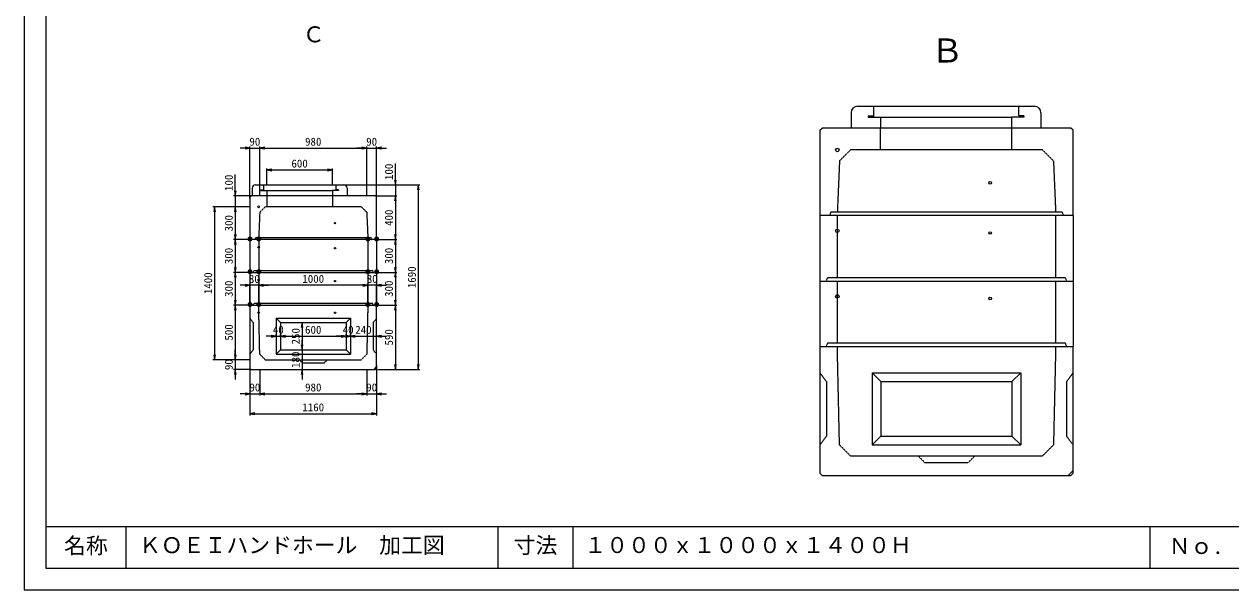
# Model space of a CAD drawing. Units: millimetres, scale not verified. Extents: x -420 to 421, y -297 to 297.
# Drawn here: x -420 to 132, y -297 to -38 of the extents above; entities that cross this region are included whole.
import ezdxf
from ezdxf.enums import TextEntityAlignment as Align

# ---------------------------------------------------------------- set-up
doc = ezdxf.new("R2010")
doc.units = ezdxf.units.MM
doc.linetypes.add('USER2', pattern=[4.7625, 3.175, -1.5875])
doc.layers.add('0-0', color=7, linetype='Continuous')
for name, color, linetype, lineweight in [('0-1_0', 9, 'Continuous', 25), ('0-2_dims', 7, 'Continuous', 18), ('0-3_pen1実線', 4, 'Continuous', 13), ('0-4_pen2実線', 3, 'Continuous', 13), ('0-5_pen3実線', 7, 'Continuous', 25), ('0-6_pen4実線', 7, 'Continuous', 25), ('0-7_pen2破線', 3, 'USER2', 25), ('0-9_draw', 7, 'Continuous', 13), ('0-A_鉄筋１', 7, 'Continuous', 13)]:
    doc.layers.add(name, color=color, linetype=linetype, lineweight=lineweight)
doc.styles.add('ＭＳ ゴシック', font='')
doc.styles.get('ＭＳ ゴシック').set_extended_font_data('MS Gothic')

# ---------------------------------------------------------------- blocks, each defined once
blk = doc.blocks.new('部分図 1')
at = {"layer": '0-1_0'}
blk.add_lwpolyline([(0, 0), (16824, 0), (16824, 11878), (0, 11878)], close=True, dxfattribs=at)
at = {"layer": '0-2_dims'}
for p, q in [((3400.5, 3706.8), (3400.5, 3901.8)), ((1933.5, 3606.8), (1933.5, 3801.8)), ((2223.5, 3707.3), (2223.5, 3858.8)), ((2223.5, 3843.8), (2823.5, 3843.8)), ((2823.5, 3707.3), (2823.5, 3858.8)), ((2929, 3706.8), (3415.5, 3706.8)), ((2959, 3706.8), (3625.5, 3706.8)), ((3400.5, 3706.8), (3400.5, 3606.8)), ((3610.5, 3706.8), (3610.5, 2016.8)), ((2088, 3606.8), (1918.5, 3606.8)), ((1933.5, 3606.8), (1933.5, 3506.8)), ((3219, 3606.8), (3415.5, 3606.8)), ((3219, 3606.8), (3415.5, 3606.8)), ((3400.5, 3606.8), (3400.5, 3516.8)), ((3400.5, 3606.8), (3400.5, 3206.8)), ((2067.5, 3506.8), (1729.5, 3506.8)), ((1744.5, 3506.8), (1744.5, 2106.8)), ((2068, 3506.8), (1918.5, 3506.8)), ((2068, 3506.8), (1918.5, 3506.8)), ((1933.5, 3506.8), (1933.5, 3416.8)), ((1933.5, 3506.8), (1933.5, 3206.8)), ((2068, 3206.8), (1918.5, 3206.8)), ((2068, 3206.8), (1918.5, 3206.8)), ((1933.5, 3206.8), (1933.5, 2906.8)), ((3229, 3206.8), (3415.5, 3206.8)), ((3229, 3206.8), (3415.5, 3206.8)), ((3400.5, 3206.8), (3400.5, 2906.8)), ((2068, 2906.8), (1918.5, 2906.8)), ((2068, 2906.8), (1918.5, 2906.8)), ((1933.5, 2906.8), (1933.5, 2606.8)), ((3229, 2906.8), (3415.5, 2906.8)), ((3229, 2906.8), (3415.5, 2906.8)), ((3400.5, 2906.8), (3400.5, 2606.8)), ((2068.4, 2788), (1978.4, 2788)), ((2068.4, 2605.72), (2068.4, 2803)), ((2148.4, 2788), (2068.4, 2788)), ((2148.4, 2607.5), (2148.4, 2803)), ((2148.4, 2607.5), (2148.4, 2803)), ((3148.4, 2788), (2148.4, 2788)), ((2148.4, 2788), (2238.4, 2788)), ((3148.4, 2788), (3058.4, 2788)), ((3148.4, 2607.5), (3148.4, 2803)), ((3148.4, 2607.5), (3148.4, 2803)), ((3228.4, 2788), (3148.4, 2788)), ((3228.4, 2607.5), (3228.4, 2803)), ((3228.4, 2788), (3318.4, 2788)), ((2068, 2606.8), (1918.5, 2606.8)), ((2068, 2606.8), (1918.5, 2606.8)), ((1933.5, 2606.8), (1933.5, 2106.8)), ((3229, 2606.8), (3415.5, 2606.8)), ((3229.5, 2606.8), (3415.5, 2606.8)), ((3400.5, 2606.8), (3400.5, 2016.8)), ((2518.9, 2447), (2561.4, 2447)), ((2546.4, 2447), (2546.4, 2197)), ((2308.4, 2322), (2218.4, 2322)), ((2308.4, 2322), (2308.4, 2337)), ((2308.4, 2322), (2348.4, 2322)), ((2348.4, 2322), (2348.4, 2337)), ((2348.4, 2322), (2348.4, 2337)), ((2348.4, 2322), (2438.4, 2322)), ((2348.4, 2322), (2948.4, 2322)), ((2948.4, 2322), (2858.4, 2322)), ((2988.4, 2322), (2898.4, 2322)), ((2948.4, 2322), (2948.4, 2337)), ((2948.4, 2322), (2948.4, 2337)), ((2948.4, 2322), (2988.4, 2322)), ((2988.4, 2322), (2988.4, 2337)), ((2988.4, 2322), (2988.4, 2337)), ((2988.4, 2322), (3078.4, 2322)), ((2988.4, 2322), (3228.4, 2322)), ((3228.4, 2322), (3228.4, 2337)), ((3228.4, 2322), (3318.4, 2322)), ((2546.4, 2197), (2546.4, 2287)), ((2068, 2106.8), (1729.5, 2106.8)), ((2068, 2106.8), (1918.5, 2106.8)), ((2068, 2106.8), (1918.5, 2106.8)), ((1933.5, 2106.8), (1933.5, 2196.8)), ((1933.5, 2106.8), (1933.5, 2016.8)), ((2546.4, 2197), (2561.4, 2197)), ((2546.4, 2197), (2561.4, 2197)), ((2546.4, 2197), (2546.4, 2017)), ((2078, 2016.8), (1918.5, 2016.8)), ((1933.5, 2016.8), (1933.5, 1926.8)), ((2068.4, 2046.3), (2068.4, 1779)), ((2158.7, 2010.3), (2158.7, 1779)), ((2158.7, 2009.8), (2158.7, 1779)), ((2546.4, 2017), (2561.4, 2017)), ((2546.4, 2017), (2546.4, 1927)), ((3138.9, 2016.5), (3138.9, 1779)), ((3138.9, 2016.5), (3138.9, 1779)), ((3228.4, 2055.9), (3228.4, 1779)), ((3239, 2016.8), (3415.5, 2016.8)), ((3239.5, 2016.8), (3625.5, 2016.8)), ((2068.4, 1953.5), (2068.4, 1597)), ((3228.4, 1953.5), (3228.4, 1597)), ((2068.4, 1794), (1978.4, 1794)), ((2068.4, 1794), (2158.7, 1794)), ((2158.7, 1794), (2248.7, 1794)), ((2158.7, 1794), (3138.9, 1794)), ((3138.9, 1794), (3048.9, 1794)), ((3138.9, 1794), (3228.4, 1794)), ((3228.4, 1794), (3318.4, 1794)), ((2068.4, 1612), (3228.4, 1612))]:
    blk.add_line(p, q, dxfattribs=at)
for points in [[(2268.5, 3851.3), (2223.5, 3843.8), (2268.5, 3836.3)], [(2778.5, 3836.3), (2823.5, 3843.8), (2778.5, 3851.3)], [(1926, 3651.8), (1933.5, 3606.8), (1941, 3651.8)], [(3393, 3751.8), (3400.5, 3706.8), (3408, 3751.8)], [(3618, 3661.8), (3610.5, 3706.8), (3603, 3661.8)], [(3408, 3561.8), (3400.5, 3606.8), (3393, 3561.8)], [(3408, 3561.8), (3400.5, 3606.8), (3393, 3561.8)], [(1752, 3461.8), (1744.5, 3506.8), (1737, 3461.8)], [(1941, 3461.8), (1933.5, 3506.8), (1926, 3461.8)], [(1941, 3461.8), (1933.5, 3506.8), (1926, 3461.8)], [(1926, 3251.8), (1933.5, 3206.8), (1941, 3251.8)], [(1941, 3161.8), (1933.5, 3206.8), (1926, 3161.8)], [(3393, 3251.8), (3400.5, 3206.8), (3408, 3251.8)], [(3408, 3161.8), (3400.5, 3206.8), (3393, 3161.8)], [(1926, 2951.8), (1933.5, 2906.8), (1941, 2951.8)], [(1941, 2861.8), (1933.5, 2906.8), (1926, 2861.8)], [(3393, 2951.8), (3400.5, 2906.8), (3408, 2951.8)], [(3408, 2861.8), (3400.5, 2906.8), (3393, 2861.8)], [(2023.4, 2780.5), (2068.4, 2788), (2023.4, 2795.5)], [(2193.4, 2795.5), (2148.4, 2788), (2193.4, 2780.5)], [(2193.4, 2795.5), (2148.4, 2788), (2193.4, 2780.5)], [(3103.4, 2780.5), (3148.4, 2788), (3103.4, 2795.5)], [(3103.4, 2780.5), (3148.4, 2788), (3103.4, 2795.5)], [(3273.4, 2795.5), (3228.4, 2788), (3273.4, 2780.5)], [(1926, 2651.8), (1933.5, 2606.8), (1941, 2651.8)], [(1941, 2561.8), (1933.5, 2606.8), (1926, 2561.8)], [(3393, 2651.8), (3400.5, 2606.8), (3408, 2651.8)], [(3408, 2561.8), (3400.5, 2606.8), (3393, 2561.8)], [(2553.9, 2402), (2546.4, 2447), (2538.9, 2402)], [(2263.4, 2314.5), (2308.4, 2322), (2263.4, 2329.5)], [(2393.4, 2329.5), (2348.4, 2322), (2393.4, 2314.5)], [(2393.4, 2329.5), (2348.4, 2322), (2393.4, 2314.5)], [(2903.4, 2314.5), (2948.4, 2322), (2903.4, 2329.5)], [(2903.4, 2314.5), (2948.4, 2322), (2903.4, 2329.5)], [(2943.4, 2314.5), (2988.4, 2322), (2943.4, 2329.5)], [(3033.4, 2329.5), (2988.4, 2322), (3033.4, 2314.5)], [(3273.4, 2329.5), (3228.4, 2322), (3273.4, 2314.5)], [(2538.9, 2242), (2546.4, 2197), (2553.9, 2242)], [(2538.9, 2242), (2546.4, 2197), (2553.9, 2242)], [(1737, 2151.8), (1744.5, 2106.8), (1752, 2151.8)], [(1926, 2151.8), (1933.5, 2106.8), (1941, 2151.8)], [(1926, 2151.8), (1933.5, 2106.8), (1941, 2151.8)], [(1941, 1971.8), (1933.5, 2016.8), (1926, 1971.8)], [(2553.9, 1972), (2546.4, 2017), (2538.9, 1972)], [(3393, 2061.8), (3400.5, 2016.8), (3408, 2061.8)], [(3603, 2061.8), (3610.5, 2016.8), (3618, 2061.8)], [(2023.4, 1786.5), (2068.4, 1794), (2023.4, 1801.5)], [(2203.7, 1801.5), (2158.7, 1794), (2203.7, 1786.5)], [(2203.7, 1801.5), (2158.7, 1794), (2203.7, 1786.5)], [(3093.9, 1786.5), (3138.9, 1794), (3093.9, 1801.5)], [(3093.9, 1786.5), (3138.9, 1794), (3093.9, 1801.5)], [(3273.4, 1801.5), (3228.4, 1794), (3273.4, 1786.5)], [(2113.4, 1619.5), (2068.4, 1612), (2113.4, 1604.5)], [(3183.4, 1604.5), (3228.4, 1612), (3183.4, 1619.5)]]:
    blk.add_lwpolyline(points, dxfattribs=at)
at = {"layer": '0-3_pen1実線'}
for p, q in [((9044.46, 4321.62), (9050.42, 4327.58)), ((2823.5, 3653.82), (2826.48, 3656.8)), ((3204.95, 2017), (3228.4, 2040.45)), ((9562.1, 1047), (9609, 1093.9))]:
    blk.add_line(p, q, dxfattribs=at)
at = {"layer": '0-4_pen2実線'}
for p, q in [((9156.46, 4339.58), (9156.46, 4327.58)), ((2879.5, 3662.8), (2879.5, 3656.8))]:
    blk.add_line(p, q, dxfattribs=at)
for centre, radius in [((7448.9, 4026.98), 16), ((8848.9, 3726.98), 12), ((2148.5, 3506.8), 8), ((2848.5, 3356.8), 6), ((7449, 3287.08), 16), ((8849, 3267.08), 12), ((2148.5, 3136.8), 8), ((2848.5, 3126.8), 6), ((2148.5, 2836.8), 8), ((2848.5, 2826.8), 6), ((7449, 2687.1), 16), ((8849, 2667.1), 12), ((2148.4, 2537), 8), ((2848.4, 2537), 6)]:
    blk.add_circle(centre, radius, dxfattribs=at)
at = {"layer": '0-5_pen3実線'}
for p, q in [((7634.46, 4427.58), (9254.46, 4427.58)), ((7574.46, 4367.58), (7574.46, 4227.58)), ((9314.46, 4367.58), (9314.46, 4227.58)), ((9588.9, 4226.98), (7308.9, 4226.98)), ((9608.9, 4206.98), (9588.9, 4226.98)), ((9608.9, 3426.97), (9608.9, 4206.98)), ((2088.5, 3676.8), (2088.5, 3606.8)), ((2118.5, 3706.8), (2928.5, 3706.8)), ((2958.5, 3676.8), (2958.5, 3606.8)), ((3218.5, 3606.8), (2078.5, 3606.8)), ((3228.5, 3596.8), (3218.5, 3606.8)), ((3228.5, 3206.8), (3228.5, 3596.8)), ((9608.9, 3426.97), (7288.9, 3426.97)), ((7289, 3427.08), (7289, 2827.08)), ((9609, 3427.08), (9609, 2827.08)), ((2068.5, 3206.8), (2068.5, 2906.8)), ((3228.5, 3206.8), (2068.5, 3206.8)), ((3228.5, 3206.8), (3228.5, 2906.8)), ((2068.5, 2906.8), (2068.5, 2606.8)), ((2068.5, 2906.8), (3228.5, 2906.8)), ((3228.5, 2906.8), (3228.5, 2606.8)), ((7289, 2827.1), (7289, 2227.1)), ((7289, 2827.08), (9609, 2827.08)), ((9609, 2827.1), (9609, 2227.1)), ((2068.5, 2606.8), (3228.5, 2606.8)), ((3228.4, 2027), (3228.4, 2607)), ((2648.4, 2487), (2988.4, 2487)), ((2988.4, 2487), (2948.4, 2447)), ((2988.4, 2487), (2988.4, 2157)), ((7289, 2227.1), (9609, 2227.1)), ((9609, 1067), (9609, 2227)), ((2308.4, 2157), (2988.4, 2157)), ((2648.4, 2197), (2948.4, 2197)), ((2948.4, 2197), (2988.4, 2157)), ((2078.4, 2017), (3218.4, 2017)), ((3228.4, 2027), (3218.4, 2017)), ((8449, 1987), (9129, 1987)), ((9129, 1987), (9049, 1907)), ((9129, 1987), (9129, 1327)), ((7769, 1327), (9129, 1327)), ((8449, 1407), (9049, 1407)), ((9049, 1407), (9129, 1327)), ((7309, 1047), (9589, 1047)), ((9609, 1067), (9589, 1047)), ((931, 580), (931, 200)), ((5025, 580), (5025, 200))]:
    blk.add_line(p, q, dxfattribs=at)
for points in [[(2068.4, 2607), (2068.4, 2027), (2078.4, 2017)], [(2648.4, 2447), (2948.4, 2447), (2948.4, 2197)], [(7289, 2227), (7289, 1067), (7309, 1047)], [(8449, 1907), (9049, 1907), (9049, 1407)]]:
    blk.add_lwpolyline(points, dxfattribs=at)
for centre, radius, start, end in [((7634.46, 4367.58), 60, 90, 180), ((9254.46, 4367.58), 60, 0, 90), ((2118.5, 3676.8), 30, 90, 180), ((2928.5, 3676.8), 30, 0, 90)]:
    blk.add_arc(centre, radius, start, end, dxfattribs=at)
at = {"layer": '0-6_pen4実線'}
for p, q in [((200, 580), (16610, 580)), ((4340.3, 580), (4340.3, 200)), ((10312, 580), (10312, 200))]:
    blk.add_line(p, q, dxfattribs=at)
blk.add_lwpolyline([(200, 200), (16610, 200), (16610, 11452), (200, 11452)], close=True, dxfattribs=at)
at = {"layer": '0-7_pen2破線'}
for p, q in [((7780.46, 4427.58), (7780.46, 4327.58)), ((9108.46, 4427.58), (9108.46, 4339.58)), ((7732.46, 4339.58), (7780.46, 4339.58)), ((7732.46, 4339.58), (7732.46, 4327.58)), ((7732.46, 4327.58), (9044.46, 4327.58)), ((7844.46, 4327.58), (7844.46, 4227.58)), ((9156.46, 4327.58), (9044.46, 4327.58)), ((9044.46, 4327.58), (9044.46, 4227.58)), ((9156.46, 4339.58), (9108.46, 4339.58)), ((7842.9, 4226.98), (7842.9, 4026.98)), ((9044.9, 4226.98), (9044.9, 4026.98)), ((7468.9, 3926.98), (7568.9, 4026.98)), ((9328.9, 4026.97), (9428.9, 3926.97)), ((7468.9, 3926.97), (7448.9, 3456.97)), ((9428.9, 3926.97), (9448.9, 3456.97)), ((2167.5, 3662.8), (2191.5, 3662.8)), ((2167.5, 3662.8), (2167.5, 3656.8)), ((2167.5, 3656.8), (2823.5, 3656.8)), ((2191.5, 3706.8), (2191.5, 3656.8)), ((2223.5, 3656.8), (2223.5, 3606.8)), ((2879.5, 3656.8), (2823.5, 3656.8)), ((2823.5, 3656.8), (2823.5, 3606.8)), ((2855.5, 3706.8), (2855.5, 3662.8)), ((2879.5, 3662.8), (2855.5, 3662.8)), ((2223.5, 3606.8), (2223.5, 3506.8)), ((2823.5, 3606.8), (2823.5, 3506.8)), ((2158.5, 3456.8), (2148.5, 3221.8)), ((2158.5, 3456.8), (2208.5, 3506.8)), ((3088.5, 3506.8), (3138.5, 3456.8)), ((3138.5, 3456.8), (3148.5, 3221.8)), ((7388.9, 3456.97), (7378.9, 3426.97)), ((8448.9, 3456.98), (7388.9, 3456.97)), ((7449, 3427.08), (7449, 2857.08)), ((9508.9, 3456.98), (8448.9, 3456.98)), ((9449, 3427.08), (9449, 2857.08)), ((9508.9, 3456.97), (9518.9, 3426.97)), ((2118.5, 3221.8), (2113.5, 3206.8)), ((2648.5, 3221.8), (2118.5, 3221.8)), ((2148.5, 3206.8), (2148.5, 2921.8)), ((3178.5, 3221.8), (2648.5, 3221.8)), ((3148.5, 3206.8), (3148.5, 2921.8)), ((3178.5, 3221.8), (3183.5, 3206.8)), ((2098.5, 2906.8), (2103.5, 2921.8)), ((2648.5, 2921.8), (2103.5, 2921.8)), ((2148.5, 2906.8), (2148.5, 2621.8)), ((3193.5, 2921.8), (2648.5, 2921.8)), ((3148.5, 2906.8), (3148.5, 2621.8)), ((3198.5, 2906.8), (3193.5, 2921.8)), ((7349, 2827.08), (7359, 2857.08)), ((8449, 2857.08), (7359, 2857.08)), ((7449, 2827.1), (7449, 2257.1)), ((9539, 2857.08), (8449, 2857.08)), ((9449, 2827.1), (9449, 2257.1)), ((9549, 2827.08), (9539, 2857.08)), ((2098.5, 2606.8), (2103.5, 2621.8)), ((2648.5, 2621.8), (2103.5, 2621.8)), ((2158.4, 2157), (2148.4, 2607)), ((3193.5, 2621.8), (2648.5, 2621.8)), ((3148.4, 2607), (3138.4, 2157)), ((3198.5, 2606.8), (3193.5, 2621.8)), ((3228.4, 2487), (3198.4, 2447)), ((3198.4, 2447), (3198.4, 2197)), ((7349, 2227.1), (7359, 2257.1)), ((8449, 2257.1), (7359, 2257.1)), ((7469, 1327), (7449, 2227)), ((9539, 2257.1), (8449, 2257.1)), ((9449, 2227), (9429, 1327)), ((9549, 2227.1), (9539, 2257.1)), ((2208.4, 2107), (2158.4, 2157)), ((2208.4, 2107), (3088.4, 2107)), ((2548.4, 2077), (2518.4, 2107)), ((3138.4, 2157), (3088.4, 2107)), ((3198.4, 2197), (3228.4, 2157)), ((9609, 1987), (9549, 1907)), ((9549, 1907), (9549, 1407)), ((7569, 1227), (7469, 1327)), ((9429, 1327), (9329, 1227)), ((9549, 1407), (9609, 1327)), ((7569, 1227), (9329, 1227)), ((8249, 1167), (8189, 1227))]:
    blk.add_line(p, q, dxfattribs=at)
for points in [[(9328.9, 4026.97), (8448.9, 4026.97), (7568.9, 4026.98)], [(3088.5, 3506.8), (2648.5, 3506.8), (2208.5, 3506.8)], [(2068.4, 2487), (2098.4, 2447), (2098.4, 2197), (2068.4, 2157)], [(2548.4, 2077), (2748.4, 2077), (2778.4, 2107)], [(7289, 1987), (7349, 1907), (7349, 1407), (7289, 1327)], [(8249, 1167), (8649, 1167), (8709, 1227)]]:
    blk.add_lwpolyline(points, dxfattribs=at)
at = {"layer": '0-9_draw'}
for p, q in [((7288.9, 4206.98), (7308.9, 4226.98)), ((7288.9, 4206.97), (7288.9, 3426.97)), ((2068.5, 3596.8), (2078.5, 3606.8)), ((2068.5, 3596.8), (2068.5, 3206.8)), ((2308.4, 2487), (2308.4, 2157)), ((2308.4, 2487), (2348.4, 2447)), ((2308.4, 2487), (2648.4, 2487)), ((2348.4, 2447), (2348.4, 2197)), ((2348.4, 2447), (2648.4, 2447)), ((2348.4, 2197), (2308.4, 2157)), ((2348.4, 2197), (2648.4, 2197)), ((7769, 1987), (7769, 1327)), ((7769, 1987), (7849, 1907)), ((7769, 1987), (8449, 1987)), ((7849, 1907), (7849, 1407)), ((7849, 1907), (8449, 1907)), ((7849, 1407), (7769, 1327)), ((7849, 1407), (8449, 1407))]:
    blk.add_line(p, q, dxfattribs=at)
at = {"layer": '0-A_鉄筋１'}
for p, q in [((2068.5, 4043.8), (1978.5, 4043.8)), ((2068.5, 3581.6), (2068.5, 4058.8)), ((2068.5, 4043.8), (2158.4, 4043.8)), ((2158.4, 3607.3), (2158.4, 4058.8)), ((2158.4, 3607.3), (2158.4, 4058.8)), ((2158.4, 4043.8), (2248.4, 4043.8)), ((2158.4, 4043.8), (3138.5, 4043.8)), ((3138.5, 4043.8), (3048.5, 4043.8)), ((3138.5, 3607.3), (3138.5, 4058.8)), ((3138.5, 3607.3), (3138.5, 4058.8)), ((3138.5, 4043.8), (3228.5, 4043.8)), ((3228.5, 3557.3), (3228.5, 4058.8)), ((3228.5, 4043.8), (3318.5, 4043.8))]:
    blk.add_line(p, q, dxfattribs=at)
for points in [[(2023.5, 4036.3), (2068.5, 4043.8), (2023.5, 4051.3)], [(2203.4, 4051.3), (2158.4, 4043.8), (2203.4, 4036.3)], [(2203.4, 4051.3), (2158.4, 4043.8), (2203.4, 4036.3)], [(3093.5, 4036.3), (3138.5, 4043.8), (3093.5, 4051.3)], [(3093.5, 4036.3), (3138.5, 4043.8), (3093.5, 4051.3)], [(3273.5, 4051.3), (3228.5, 4043.8), (3273.5, 4036.3)]]:
    blk.add_lwpolyline(points, dxfattribs=at)
at = {"layer": '0-2_dims', "style": 'ＭＳ ゴシック'}
for s, height, p in [('Ｃ', 146.6, (2552.5, 4968.3)), ('Ｂ', 219.9, (8306.01, 4761.8)), ('600', 73.31, (2448.5, 3844.3)), ('●', 36.66, (2043.3, 3181.9)), ('●', 36.66, (2123.6, 3181.88)), ('●', 36.66, (3123.5, 3181.82)), ('●', 36.66, (3203.5, 3181.82)), ('●', 36.66, (2043.4, 2881.8)), ('80', 73.31, (2058.4, 2788.5)), ('●', 36.66, (2123.7, 2881.82)), ('1000', 73.31, (2548.4, 2788.5)), ('●', 36.66, (3123.5, 2881.85)), ('80', 73.31, (3138.4, 2788.5)), ('●', 36.66, (3203.4, 2881.7)), ('●', 36.66, (2043.4, 2581.96)), ('●', 36.66, (2123.4, 2582)), ('●', 36.66, (3123.39, 2581.96)), ('●', 36.66, (3203.4, 2582)), ('40', 73.31, (2278.4, 2322.5)), ('600', 73.31, (2573.4, 2322.5)), ('40', 73.31, (2918.4, 2322.5)), ('240', 73.31, (3033.4, 2322.5)), ('90', 73.31, (2063.55, 1794.5)), ('980', 73.31, (2573.8, 1794.5)), ('90', 73.31, (3133.65, 1794.5)), ('1160', 73.31, (2548.4, 1612.5))]:
    blk.add_text(s, height=height, dxfattribs=at).set_placement(p, align=Align.BOTTOM_LEFT)
for s, p in [('100', (3400, 3751.8)), ('100', (1933, 3651.8)), ('400', (3400, 3331.8)), ('300', (1933, 3281.8)), ('300', (1933, 2981.8)), ('300', (3400, 2981.8)), ('1400', (1744, 2706.8)), ('1690', (3610, 2761.8)), ('300', (1933, 2681.8)), ('300', (3400, 2681.8)), ('500', (1933, 2281.8)), ('250', (2545.9, 2247)), ('590', (3400, 2236.8)), ('90', (1933, 2011.8)), ('180', (2545.9, 2032))]:
    blk.add_text(s, height=73.31, rotation=90, dxfattribs=at).set_placement(p, align=Align.BOTTOM_LEFT)
at = {"layer": '0-5_pen3実線', "style": 'ＭＳ ゴシック'}
for s, p in [('名称', (366, 287)), ('ＫＯＥＩハンドホール\u3000加工図', (1053, 292)), ('寸法', (4484.2, 291)), ('１０００ｘ１０００ｘ１４００Ｈ', (5132, 293)), ('Ｎｏ.', (10484.7, 284.33))]:
    blk.add_text(s, height=146.6, dxfattribs=at).set_placement(p, align=Align.BOTTOM_LEFT)
at = {"layer": '0-A_鉄筋１', "style": 'ＭＳ ゴシック'}
for s, p in [('90', (2063.45, 4044.3)), ('980', (2573.45, 4044.3)), ('90', (3133.5, 4044.3))]:
    blk.add_text(s, height=73.31, dxfattribs=at).set_placement(p, align=Align.BOTTOM_LEFT)

msp = doc.modelspace()

# ---------------------------------------------------------------- block references
at = {"layer": '0-0', "xscale": 0.05, "yscale": 0.05}
msp.add_blockref('部分図 1', (-420.5, -297), dxfattribs=at)

doc.saveas('drawing.dxf')
